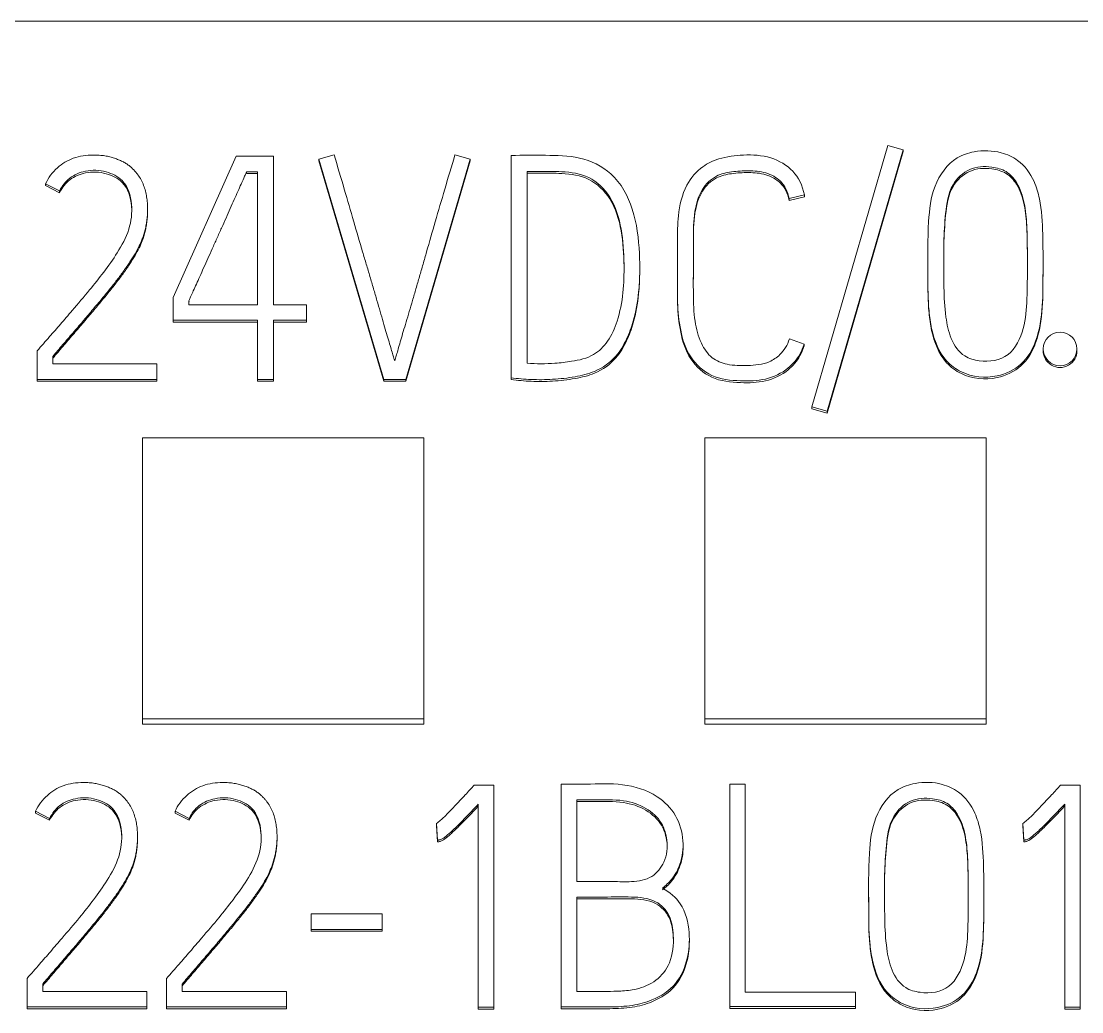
# Model space of a CAD drawing. Header units: millimetres. Extents: x 4134 to 7422, y 1400 to 3585.
# Drawn here: x 6054.18 to 6061.73, y 3365.74 to 3372.78 of the extents above; entities that cross this region are included whole.
import ezdxf

# ---------------------------------------------------------------- set-up
doc = ezdxf.new("R2010")
doc.units = ezdxf.units.MM
doc.layers.add('000-PI-Oprema', color=30, linetype='Continuous', lineweight=5)

# ---------------------------------------------------------------- blocks, each defined once
blk = doc.blocks.new('S7-1500 DQ HF - 6ES7522-1BL01-0AB0')
at = {"layer": '000-PI-Oprema', "color": 0, "linetype": 'ByBlock', "lineweight": 0}
for p, q in [((29.8, 147), (5, 147)), ((17.7, 146.1164), (17.1608, 144.2564)), ((17.8088, 146.0856), (17.7, 146.1164)), ((13.0665, 146.0393), (12.6182, 145.0356)), ((13.3306, 146.0393), (13.0665, 146.0393)), ((13.3306, 144.9828), (13.3306, 146.0393)), ((13.7633, 146.0503), (13.6545, 146.0195)), ((14.7308, 146.0195), (14.6221, 146.0503)), ((15.0215, 146.0437), (15.0215, 144.4633)), ((17.2695, 144.2256), (17.8088, 146.0856)), ((17.2695, 144.2129), (17.8088, 146.0729)), ((17.8088, 146.0856), (17.8088, 146.0729)), ((13.6545, 146.0195), (14.1161, 144.4523)), ((13.6545, 146.0195), (13.6545, 146.0068)), ((13.6545, 146.0068), (14.1161, 144.4396)), ((14.2715, 144.4523), (14.7308, 146.0195)), ((14.2715, 144.4396), (14.7308, 146.0068)), ((14.7308, 146.0195), (14.7308, 146.0068)), ((13.1397, 145.9293), (13.1397, 145.9166)), ((13.1397, 145.9293), (13.2174, 145.9293)), ((13.1397, 145.9166), (13.2174, 145.9166)), ((13.2174, 145.9293), (13.2174, 144.9828)), ((15.1347, 145.9315), (15.1347, 144.5668)), ((11.7106, 145.8434), (11.7106, 145.8307)), ((11.8104, 145.7928), (11.7106, 145.8434)), ((11.8104, 145.7801), (11.7106, 145.8307)), ((11.8104, 145.7928), (11.8104, 145.7801)), ((17.1075, 145.7642), (16.9988, 145.7378)), ((17.1075, 145.7515), (16.9988, 145.7251)), ((16.9988, 145.7378), (16.9988, 145.7251)), ((17.1075, 145.7642), (17.1075, 145.7515)), ((12.4362, 145.6512), (12.4362, 145.6639)), ((16.2043, 145.4028), (16.2043, 145.3901)), ((16.2045, 145.2677), (16.2045, 145.2804)), ((17.9849, 145.3324), (17.9849, 145.3197)), ((18.8041, 145.2887), (18.8041, 145.3014)), ((15.936, 145.2259), (15.936, 145.2386)), ((16.2035, 145.1028), (16.2035, 145.0901)), ((12.6182, 145.0356), (12.6182, 144.8727)), ((12.7292, 144.9828), (12.7292, 145.0114)), ((12.7292, 144.9987), (12.7325, 145.0058)), ((13.2174, 144.9828), (12.7292, 144.9828)), ((13.5658, 144.9828), (13.3306, 144.9828)), ((13.5658, 144.8727), (13.5658, 144.9828)), ((12.6182, 144.8727), (12.6182, 144.86)), ((12.6182, 144.8727), (13.2174, 144.8727)), ((12.6182, 144.86), (13.2174, 144.86)), ((13.2174, 144.8727), (13.2174, 144.4523)), ((13.3306, 144.4523), (13.3306, 144.8727)), ((13.3306, 144.8727), (13.5658, 144.8727)), ((13.3306, 144.86), (13.5658, 144.86)), ((13.5658, 144.8727), (13.5658, 144.86)), ((17.001, 144.7406), (17.1053, 144.7032)), ((17.1053, 144.7032), (17.1053, 144.6905)), ((18.8052, 144.6689), (18.8052, 144.6562)), ((19.0456, 144.6562), (19.0456, 144.6689)), ((11.6507, 144.4523), (11.6507, 144.6548)), ((11.7616, 144.6152), (11.7616, 144.5624)), ((11.7616, 144.5624), (12.5028, 144.5624)), ((12.5028, 144.5624), (12.5028, 144.4523)), ((11.6507, 144.4523), (11.6507, 144.4396)), ((12.5028, 144.4523), (11.6507, 144.4523)), ((12.5028, 144.4523), (12.5028, 144.4396)), ((13.2174, 144.4523), (13.3306, 144.4523)), ((13.2174, 144.4523), (13.2174, 144.4396)), ((13.3306, 144.4523), (13.3306, 144.4396)), ((14.1161, 144.4523), (14.2715, 144.4523)), ((14.1161, 144.4523), (14.1161, 144.4396)), ((14.2715, 144.4523), (14.2715, 144.4396)), ((15.0215, 144.4633), (15.0215, 144.4506)), ((12.5028, 144.4396), (11.6507, 144.4396)), ((13.2174, 144.4396), (13.3306, 144.4396)), ((14.1161, 144.4396), (14.2715, 144.4396)), ((17.1608, 144.2564), (17.2695, 144.2256)), ((17.1608, 144.2564), (17.1608, 144.2437)), ((17.1608, 144.2437), (17.2695, 144.2129)), ((17.2695, 144.2256), (17.2695, 144.2129)), ((12.4, 144.0355), (12.4, 142.0368)), ((14.4, 144.0355), (12.4, 144.0355)), ((14.4, 142.0368), (14.4, 144.0355)), ((16.4, 144.0355), (16.4, 142.0368)), ((18.4, 144.0355), (16.4, 144.0355)), ((18.4, 142.0368), (18.4, 144.0355)), ((12.4, 142.0368), (14.4, 142.0368)), ((12.4, 142.0368), (12.4, 141.9987)), ((14.4, 142.0368), (14.4, 141.9987)), ((16.4, 142.0368), (16.4, 141.9987)), ((16.4, 142.0368), (18.4, 142.0368)), ((18.4, 142.0368), (18.4, 141.9987)), ((12.4, 141.9987), (14.4, 141.9987)), ((16.4, 141.9987), (18.4, 141.9987)), ((14.7593, 141.567), (14.8991, 141.567)), ((14.8991, 141.567), (14.8991, 139.9865)), ((15.3762, 139.9887), (15.3762, 141.5736)), ((16.5758, 141.5736), (16.5758, 139.9909)), ((16.6868, 141.5736), (16.5758, 141.5736)), ((16.6868, 140.0925), (16.6868, 141.5736)), ((18.9293, 141.567), (19.0691, 141.567)), ((19.0691, 141.567), (19.0691, 139.9865)), ((14.7881, 139.9865), (14.7881, 141.4305)), ((15.4894, 141.4613), (15.4894, 140.8802)), ((18.9581, 139.9865), (18.9581, 141.4305)), ((11.6392, 141.3799), (11.6392, 141.3672)), ((11.739, 141.3292), (11.6392, 141.3799)), ((11.739, 141.3165), (11.6392, 141.3672)), ((12.6311, 141.3799), (12.6311, 141.3672)), ((12.731, 141.3292), (12.6311, 141.3799)), ((12.731, 141.3165), (12.6311, 141.3672)), ((11.739, 141.3292), (11.739, 141.3165)), ((12.731, 141.3292), (12.731, 141.3165)), ((14.4905, 141.2923), (14.4905, 141.2796)), ((14.4974, 141.1752), (14.4905, 141.2923)), ((14.4974, 141.1625), (14.4905, 141.2796)), ((18.6605, 141.2923), (18.6605, 141.2796)), ((18.6674, 141.1752), (18.6605, 141.2923)), ((18.6674, 141.1625), (18.6605, 141.2796)), ((12.3648, 141.1877), (12.3648, 141.2004)), ((13.3568, 141.1877), (13.3568, 141.2004)), ((14.4974, 141.1752), (14.4974, 141.1625)), ((16.2443, 141.1253), (16.2443, 141.1461)), ((18.6674, 141.1752), (18.6674, 141.1625)), ((17.5639, 140.8397), (17.5639, 140.827)), ((15.4894, 140.7702), (15.4894, 140.0988)), ((18.3832, 140.7961), (18.3832, 140.8088)), ((13.5987, 140.6513), (13.5987, 140.539)), ((14.1046, 140.6513), (13.5987, 140.6513)), ((14.1046, 140.539), (14.1046, 140.6513)), ((13.5987, 140.539), (13.5987, 140.5263)), ((13.5987, 140.539), (14.1046, 140.539)), ((13.5987, 140.5263), (14.1046, 140.5263)), ((14.1046, 140.539), (14.1046, 140.5263)), ((16.2889, 140.4533), (16.2889, 140.466)), ((11.5792, 139.9887), (11.5792, 140.1912)), ((11.6902, 140.1516), (11.6902, 140.0988)), ((12.5712, 139.9887), (12.5712, 140.1912)), ((12.6822, 140.1516), (12.6822, 140.0988)), ((11.6902, 140.0988), (12.4314, 140.0988)), ((12.4314, 140.0988), (12.4314, 139.9887)), ((12.6822, 140.0988), (13.4233, 140.0988)), ((13.4233, 140.0988), (13.4233, 139.9887)), ((17.4701, 140.0925), (16.6868, 140.0925)), ((17.4701, 139.9909), (17.4701, 140.0925)), ((16.5758, 139.9909), (16.5758, 139.9782)), ((16.5758, 139.9909), (17.4701, 139.9909)), ((17.4701, 139.9909), (17.4701, 139.9782)), ((11.5792, 139.9887), (11.5792, 139.976)), ((12.4314, 139.9887), (11.5792, 139.9887)), ((12.4314, 139.976), (11.5792, 139.976)), ((12.4314, 139.9887), (12.4314, 139.976)), ((12.5712, 139.9887), (12.5712, 139.976)), ((13.4233, 139.9887), (12.5712, 139.9887)), ((13.4233, 139.976), (12.5712, 139.976)), ((13.4233, 139.9887), (13.4233, 139.976)), ((14.8991, 139.9865), (14.7881, 139.9865)), ((14.7881, 139.9865), (14.7881, 139.9738)), ((14.8991, 139.9738), (14.7881, 139.9738)), ((14.8991, 139.9865), (14.8991, 139.9738)), ((15.3762, 139.9887), (15.3762, 139.976)), ((16.5758, 139.9782), (17.4701, 139.9782)), ((18.9581, 139.9865), (18.9581, 139.9738)), ((19.0691, 139.9865), (18.9581, 139.9865)), ((19.0691, 139.9738), (18.9581, 139.9738)), ((19.0691, 139.9865), (19.0691, 139.9738))]:
    blk.add_line(p, q, dxfattribs=at)
blk.add_ellipse((18.9254, 144.6689), major_axis=(-0.1202, 0), ratio=0.991902, dxfattribs=at)
blk.add_ellipse((18.9254, 144.6562), major_axis=(-0.1202, 0), ratio=0.991902, start_param=0, end_param=3.141593, dxfattribs=at)
for points, knots in [([(11.7106, 145.8434), (11.7302, 145.8864), (11.7863, 145.9616), (11.9082, 146.036), (12.0164, 146.0498), (12.0917, 146.0472), (12.1311, 146.043), (12.1671, 146.0356), (12.1998, 146.0259), (12.2299, 146.015), (12.2573, 146.0026), (12.2819, 145.9887), (12.3039, 145.9737), (12.323, 145.9573), (12.3396, 145.9405), (12.3545, 145.9241), (12.3723, 145.9016), (12.3908, 145.8714), (12.4088, 145.8327), (12.4214, 145.7918), (12.4298, 145.75), (12.4351, 145.7076), (12.4367, 145.6667), (12.4355, 145.6273), (12.4322, 145.5898), (12.4267, 145.5531), (12.4192, 145.5176), (12.41, 145.4837), (12.3965, 145.4448), (12.3767, 145.3986), (12.3471, 145.344), (12.3101, 145.2854), (12.2665, 145.2232), (12.2172, 145.1571), (12.1624, 145.088), (12.1029, 145.0156), (12.0396, 144.94), (11.9729, 144.8619), (11.9036, 144.7815), (11.833, 144.6989), (11.7856, 144.6433), (11.7616, 144.6152)], [0, 0, 0, 0, 0.061339, 0.118477, 0.180647, 0.199061, 0.216082, 0.231833, 0.246526, 0.260308, 0.273254, 0.285426, 0.29689, 0.307753, 0.31802, 0.327627, 0.336606, 0.355189, 0.37361, 0.392165, 0.410785, 0.42927, 0.447741, 0.464235, 0.480574, 0.496814, 0.51268, 0.527892, 0.542508, 0.566365, 0.593275, 0.623397, 0.656474, 0.692185, 0.730563, 0.771282, 0.814001, 0.858722, 0.904903, 0.951996, 1, 1, 1, 1]), ([(14.1938, 144.5844), (14.1917, 144.5908), (14.1863, 144.6077), (14.1768, 144.6393), (14.164, 144.6822), (14.1485, 144.7348), (14.1307, 144.7953), (14.1111, 144.8626), (14.0897, 144.9361), (14.0668, 145.0149), (14.0426, 145.0982), (14.0175, 145.1843), (13.9916, 145.2716), (13.9523, 145.4013), (13.901, 145.5792), (13.8335, 145.8095), (13.787, 145.9683), (13.7633, 146.0503)], [0, 0, 0, 0, 0.013272, 0.034859, 0.06476, 0.101229, 0.142516, 0.188621, 0.238884, 0.292645, 0.349905, 0.409112, 0.468717, 0.528719, 0.675164, 0.832258, 1, 1, 1, 1]), ([(14.6221, 146.0503), (14.5977, 145.9684), (14.5508, 145.8096), (14.4834, 145.5793), (14.4322, 145.4015), (14.3951, 145.2715), (14.3699, 145.1842), (14.345, 145.0982), (14.3207, 145.0149), (14.2974, 144.936), (14.2754, 144.8627), (14.2552, 144.7954), (14.2374, 144.7349), (14.2224, 144.6823), (14.2103, 144.6393), (14.2011, 144.6077), (14.1959, 144.5908), (14.1938, 144.5844)], [0, 0, 0, 0, 0.167989, 0.325145, 0.471471, 0.531274, 0.590769, 0.649955, 0.70726, 0.76111, 0.811506, 0.857719, 0.899023, 0.935417, 0.96522, 0.986746, 1, 1, 1, 1]), ([(15.0215, 144.4633), (15.0688, 144.4573), (15.1669, 144.4492), (15.3193, 144.4499), (15.471, 144.4675), (15.6317, 144.5048), (15.7664, 144.5994), (15.8453, 144.7353), (15.9009, 144.8887), (15.937, 145.0939), (15.9382, 145.3622), (15.9055, 145.6575), (15.7631, 145.9253), (15.5125, 146.0447), (15.2647, 146.0454), (15.103, 146.0481), (15.0215, 146.0437)], [0, 0, 0, 0, 0.048928, 0.10152, 0.156673, 0.206259, 0.270351, 0.31956, 0.366981, 0.439378, 0.534587, 0.645045, 0.746603, 0.832762, 0.916147, 1, 1, 1, 1]), ([(17.1053, 144.7032), (17.0979, 144.678), (17.0716, 144.615), (16.9857, 144.5142), (16.8329, 144.4427), (16.6434, 144.4383), (16.4434, 144.4586), (16.2817, 144.6042), (16.2203, 144.8002), (16.2009, 145.0088), (16.2054, 145.2201), (16.2036, 145.4251), (16.2062, 145.6302), (16.2488, 145.8245), (16.3656, 145.9653), (16.5131, 146.0326), (16.6795, 146.0533), (16.8669, 146.0443), (17.0412, 145.9418), (17.093, 145.8323), (17.1075, 145.7642)], [0, 0, 0, 0, 0.023749, 0.063372, 0.118592, 0.172501, 0.236244, 0.297229, 0.359591, 0.421629, 0.490644, 0.554667, 0.610982, 0.680492, 0.733777, 0.772528, 0.826559, 0.886213, 0.942216, 1, 1, 1, 1]), ([(18.3149, 146.0707), (18.2724, 146.0629), (18.1485, 146.0223), (18.0143, 145.8303), (17.9821, 145.5326), (17.9861, 145.2362), (17.9855, 144.981), (18.0149, 144.771), (18.0755, 144.606), (18.2568, 144.4715), (18.4595, 144.4532), (18.6628, 144.548), (18.7731, 144.7415), (18.8043, 144.9751), (18.8038, 145.2296), (18.8048, 145.4839), (18.7929, 145.6966), (18.7406, 145.8819), (18.6488, 146.0078), (18.489, 146.0802), (18.3786, 146.0824), (18.3149, 146.0707)], [0, 0, 0, 0, 0.03125, 0.09375, 0.15625, 0.25, 0.3125, 0.34375, 0.40625, 0.4375, 0.5, 0.546875, 0.59375, 0.65625, 0.71875, 0.78125, 0.84375, 0.875, 0.921875, 0.953125, 1, 1, 1, 1]), ([(18.5409, 145.9299), (18.5109, 145.9482), (18.4226, 145.9711), (18.2767, 145.9633), (18.1345, 145.8291), (18.1091, 145.6303), (18.096, 145.4239), (18.099, 145.2463), (18.0988, 145.0713), (18.1077, 144.9128), (18.1411, 144.7401), (18.225, 144.6152), (18.3851, 144.5698), (18.5767, 144.5974), (18.6779, 144.8179), (18.6934, 145.0551), (18.6934, 145.3035), (18.6916, 145.5311), (18.6762, 145.7067), (18.6327, 145.8425), (18.5709, 145.9115), (18.5409, 145.9299)], [0, 0, 0, 0, 0.03125, 0.078125, 0.125, 0.1875, 0.25, 0.3125, 0.34375, 0.40625, 0.453125, 0.5, 0.53125, 0.59375, 0.65625, 0.71875, 0.8125, 0.875, 0.921875, 0.96875, 1, 1, 1, 1]), ([(18.5409, 145.9172), (18.5109, 145.9355), (18.4226, 145.9584), (18.2767, 145.9506), (18.1345, 145.8164), (18.1091, 145.6176), (18.0987, 145.4539), (18.098, 145.357), (18.098, 145.3303)], [0, 0, 0, 0, 0.114194, 0.285486, 0.456777, 0.685166, 0.913555, 1, 1, 1, 1]), ([(11.6507, 144.6548), (11.6802, 144.6888), (11.7354, 144.7521), (11.8187, 144.8475), (11.9136, 144.958), (12.0179, 145.0799), (12.1262, 145.2161), (12.2267, 145.3554), (12.3118, 145.5147), (12.3353, 145.6969), (12.2835, 145.8682), (12.1374, 145.9395), (12.0015, 145.9452), (11.877, 145.8922), (11.8291, 145.8304), (11.8104, 145.7928)], [0, 0, 0, 0, 0.068794, 0.128406, 0.193582, 0.291346, 0.373604, 0.45943, 0.554437, 0.645803, 0.738171, 0.803969, 0.878932, 0.940491, 1, 1, 1, 1]), ([(12.3237, 145.6464), (12.3237, 145.6592), (12.3203, 145.7337), (12.2835, 145.8555), (12.1374, 145.9268), (12.0015, 145.9325), (11.877, 145.8795), (11.8291, 145.8177), (11.8104, 145.7801)], [0, 0, 0, 0, 0.051721, 0.299015, 0.475174, 0.675868, 0.840679, 1, 1, 1, 1]), ([(12.7292, 145.0114), (12.7307, 145.0146), (12.7359, 145.0257), (12.7465, 145.0492), (12.7629, 145.0852), (12.7838, 145.1315), (12.8082, 145.1858), (12.8354, 145.2465), (12.8648, 145.3124), (12.8963, 145.3824), (12.9289, 145.455), (12.9618, 145.528), (12.9936, 145.5992), (13.0237, 145.6669), (13.0516, 145.7301), (13.0772, 145.7877), (13.0995, 145.8381), (13.1176, 145.8791), (13.1306, 145.9084), (13.1373, 145.9237), (13.1397, 145.9293)], [0, 0, 0, 0, 0.010734, 0.036404, 0.077011, 0.128795, 0.187998, 0.254619, 0.326966, 0.403344, 0.483752, 0.564544, 0.642072, 0.716335, 0.785641, 0.848294, 0.904294, 0.950045, 0.981947, 1, 1, 1, 1]), ([(15.1347, 144.5668), (15.2012, 144.5622), (15.3071, 144.5624), (15.4655, 144.5807), (15.607, 144.6115), (15.7196, 144.7245), (15.7862, 144.8802), (15.8224, 145.0667), (15.8269, 145.2874), (15.8137, 145.5187), (15.7467, 145.7462), (15.5851, 145.9068), (15.393, 145.9334), (15.2462, 145.9311), (15.1639, 145.9316), (15.1347, 145.9315)], [0, 0, 0, 0, 0.085013, 0.135874, 0.205821, 0.265138, 0.333279, 0.422662, 0.50952, 0.618636, 0.722487, 0.80996, 0.894466, 0.962458, 1, 1, 1, 1]), ([(15.8245, 145.2212), (15.8245, 145.2333), (15.8237, 145.3297), (15.8137, 145.506), (15.7467, 145.7335), (15.5851, 145.8941), (15.393, 145.9207), (15.2462, 145.9184), (15.1639, 145.9189), (15.1347, 145.9188)], [0, 0, 0, 0, 0.030851, 0.246457, 0.451657, 0.624495, 0.791473, 0.92582, 1, 1, 1, 1]), ([(16.9988, 145.7378), (16.9885, 145.789), (16.952, 145.8651), (16.8329, 145.9299), (16.7108, 145.9384), (16.5925, 145.9319), (16.4692, 145.9046), (16.3648, 145.8013), (16.3195, 145.6353), (16.3169, 145.454), (16.3179, 145.2583), (16.3163, 145.065), (16.3214, 144.8754), (16.3618, 144.7172), (16.4406, 144.5995), (16.5671, 144.5498), (16.7061, 144.5496), (16.8408, 144.5594), (16.9486, 144.6335), (16.9862, 144.6956), (17.001, 144.7406)], [0, 0, 0, 0, 0.052928, 0.097969, 0.144851, 0.190624, 0.232935, 0.284925, 0.348337, 0.424764, 0.49245, 0.572241, 0.64631, 0.708712, 0.757514, 0.801091, 0.856423, 0.915681, 0.949914, 1, 1, 1, 1]), ([(16.9988, 145.7251), (16.9885, 145.7763), (16.952, 145.8524), (16.8329, 145.9172), (16.7108, 145.9257), (16.5925, 145.9192), (16.4692, 145.8919), (16.3648, 145.7886), (16.3195, 145.6226), (16.3169, 145.4413), (16.3178, 145.2705), (16.3172, 145.1667), (16.3172, 145.1219)], [0, 0, 0, 0, 0.097342, 0.180178, 0.266401, 0.350584, 0.428399, 0.524015, 0.640638, 0.781197, 0.905681, 1, 1, 1, 1]), ([(18.6932, 145.243), (18.6932, 145.2705), (18.6928, 145.3685), (18.6916, 145.5184), (18.6762, 145.694), (18.6327, 145.8298), (18.5709, 145.8988), (18.5409, 145.9172)], [0, 0, 0, 0, 0.115044, 0.410029, 0.631268, 0.852507, 1, 1, 1, 1]), ([(12.4362, 145.6529), (12.4362, 145.6527), (12.4363, 145.6399), (12.4355, 145.6146), (12.4322, 145.5771), (12.4267, 145.5404), (12.4192, 145.5049), (12.41, 145.471), (12.3965, 145.4321), (12.3767, 145.3859), (12.3471, 145.3313), (12.3101, 145.2727), (12.2665, 145.2105), (12.2172, 145.1444), (12.1624, 145.0753), (12.1029, 145.0029), (12.0396, 144.9273), (11.9729, 144.8492), (11.9036, 144.7688), (11.833, 144.6862), (11.7856, 144.6306), (11.7616, 144.6025)], [0, 0, 0, 0, 0.000351, 0.030208, 0.059783, 0.089178, 0.117897, 0.145433, 0.17189, 0.215074, 0.263783, 0.318309, 0.378181, 0.442821, 0.512289, 0.585996, 0.663321, 0.744272, 0.827864, 0.913107, 1, 1, 1, 1]), ([(17.9849, 145.3196), (17.9849, 145.2734), (17.9859, 145.1423), (17.9855, 144.9683), (18.0149, 144.7583), (18.0755, 144.5933), (18.2568, 144.4588), (18.4595, 144.4405), (18.6628, 144.5353), (18.7731, 144.7288), (18.8043, 144.9624), (18.8039, 145.1561), (18.8041, 145.2648), (18.8041, 145.2887)], [0, 0, 0, 0, 0.065476, 0.18556, 0.245602, 0.365686, 0.425728, 0.545812, 0.635875, 0.725938, 0.846022, 0.966106, 1, 1, 1, 1]), ([(15.0215, 144.4506), (15.0688, 144.4446), (15.1669, 144.4365), (15.3193, 144.4372), (15.471, 144.4548), (15.6317, 144.4921), (15.7664, 144.5867), (15.8453, 144.7226), (15.9009, 144.876), (15.9307, 145.0453), (15.936, 145.1705), (15.936, 145.226)], [0, 0, 0, 0, 0.098443, 0.204258, 0.315227, 0.414995, 0.543949, 0.642959, 0.738369, 0.884032, 1, 1, 1, 1]), ([(17.1053, 144.6905), (17.0979, 144.6653), (17.0716, 144.6023), (16.9857, 144.5015), (16.8329, 144.43), (16.6434, 144.4256), (16.4434, 144.4459), (16.2817, 144.5915), (16.2203, 144.7875), (16.2047, 144.9554), (16.2035, 145.0563), (16.2035, 145.0901)], [0, 0, 0, 0, 0.052439, 0.139927, 0.261857, 0.380889, 0.521635, 0.656293, 0.793992, 0.930972, 1, 1, 1, 1]), ([(11.6392, 141.3799), (11.6587, 141.4229), (11.7149, 141.498), (11.8368, 141.5724), (11.945, 141.5863), (12.0203, 141.5837), (12.0597, 141.5795), (12.0956, 141.5721), (12.1284, 141.5624), (12.1585, 141.5515), (12.1858, 141.539), (12.2105, 141.5252), (12.2325, 141.5102), (12.2515, 141.4938), (12.2682, 141.477), (12.2831, 141.4605), (12.3008, 141.4381), (12.3194, 141.4079), (12.3374, 141.3691), (12.35, 141.3283), (12.3584, 141.2864), (12.3637, 141.2441), (12.3653, 141.2031), (12.3641, 141.1638), (12.3608, 141.1263), (12.3552, 141.0895), (12.3478, 141.054), (12.3386, 141.0202), (12.325, 140.9813), (12.3053, 140.9351), (12.2757, 140.8804), (12.2386, 140.8219), (12.195, 140.7596), (12.1458, 140.6935), (12.0909, 140.6244), (12.0314, 140.5521), (11.9682, 140.4765), (11.9014, 140.3984), (11.8322, 140.3179), (11.7616, 140.2354), (11.7141, 140.1797), (11.6902, 140.1516)], [0, 0, 0, 0, 0.061339, 0.118477, 0.180647, 0.199061, 0.216082, 0.231833, 0.246526, 0.260308, 0.273254, 0.285426, 0.29689, 0.307753, 0.31802, 0.327627, 0.336606, 0.355189, 0.37361, 0.392165, 0.410785, 0.42927, 0.447741, 0.464235, 0.480574, 0.496814, 0.51268, 0.527892, 0.542508, 0.566365, 0.593275, 0.623397, 0.656474, 0.692185, 0.730563, 0.771282, 0.814001, 0.858722, 0.904903, 0.951996, 1, 1, 1, 1]), ([(12.6311, 141.3799), (12.6507, 141.4229), (12.7068, 141.498), (12.8287, 141.5724), (12.9369, 141.5863), (13.0122, 141.5837), (13.0516, 141.5795), (13.0876, 141.5721), (13.1204, 141.5624), (13.1504, 141.5515), (13.1778, 141.539), (13.2024, 141.5252), (13.2244, 141.5102), (13.2435, 141.4938), (13.2601, 141.477), (13.275, 141.4605), (13.2928, 141.4381), (13.3113, 141.4079), (13.3294, 141.3691), (13.3419, 141.3283), (13.3504, 141.2864), (13.3556, 141.2441), (13.3572, 141.2031), (13.356, 141.1638), (13.3527, 141.1263), (13.3472, 141.0895), (13.3397, 141.054), (13.3305, 141.0202), (13.317, 140.9813), (13.2973, 140.9351), (13.2676, 140.8804), (13.2306, 140.8219), (13.187, 140.7596), (13.1378, 140.6935), (13.0829, 140.6244), (13.0234, 140.5521), (12.9602, 140.4765), (12.8934, 140.3984), (12.8242, 140.3179), (12.7535, 140.2354), (12.7061, 140.1797), (12.6822, 140.1516)], [0, 0, 0, 0, 0.061339, 0.118477, 0.180647, 0.199061, 0.216082, 0.231833, 0.246526, 0.260308, 0.273254, 0.285426, 0.29689, 0.307753, 0.31802, 0.327627, 0.336606, 0.355189, 0.37361, 0.392165, 0.410785, 0.42927, 0.447741, 0.464235, 0.480574, 0.496814, 0.51268, 0.527892, 0.542508, 0.566365, 0.593275, 0.623397, 0.656474, 0.692185, 0.730563, 0.771282, 0.814001, 0.858722, 0.904903, 0.951996, 1, 1, 1, 1]), ([(15.3762, 141.5736), (15.4354, 141.574), (15.5813, 141.5712), (15.8142, 141.5848), (16.0489, 141.5128), (16.204, 141.3574), (16.2542, 141.1772), (16.2362, 141.0151), (16.1732, 140.9008), (16.1219, 140.8522), (16.0974, 140.834)], [0, 0, 0, 0, 0.121799, 0.300471, 0.478612, 0.608153, 0.736749, 0.853072, 0.938599, 1, 1, 1, 1]), ([(17.8939, 141.578), (17.8515, 141.5703), (17.7275, 141.5296), (17.5934, 141.3377), (17.5611, 141.0399), (17.5651, 140.7435), (17.5645, 140.4884), (17.594, 140.2784), (17.6545, 140.1133), (17.8358, 139.9789), (18.0386, 139.9606), (18.2419, 140.0553), (18.3522, 140.2488), (18.3834, 140.4825), (18.3828, 140.737), (18.3838, 140.9913), (18.372, 141.204), (18.3196, 141.3893), (18.2278, 141.5151), (18.068, 141.5876), (17.9576, 141.5897), (17.8939, 141.578)], [0, 0, 0, 0, 0.03125, 0.09375, 0.15625, 0.25, 0.3125, 0.34375, 0.40625, 0.4375, 0.5, 0.546875, 0.59375, 0.65625, 0.71875, 0.78125, 0.84375, 0.875, 0.921875, 0.953125, 1, 1, 1, 1]), ([(14.4905, 141.2923), (14.5096, 141.3082), (14.5546, 141.3475), (14.6213, 141.4173), (14.6921, 141.4925), (14.7381, 141.5433), (14.7593, 141.567)], [0, 0, 0, 0, 0.194145, 0.465142, 0.75263, 1, 1, 1, 1]), ([(18.6605, 141.2923), (18.6796, 141.3082), (18.7246, 141.3475), (18.7913, 141.4173), (18.8621, 141.4925), (18.9081, 141.5433), (18.9293, 141.567)], [0, 0, 0, 0, 0.194145, 0.465142, 0.75263, 1, 1, 1, 1]), ([(11.5792, 140.1912), (11.6088, 140.2252), (11.6639, 140.2886), (11.7473, 140.384), (11.8422, 140.4944), (11.9465, 140.6163), (12.0548, 140.7525), (12.1552, 140.8918), (12.2404, 141.0511), (12.2639, 141.2333), (12.2121, 141.4047), (12.066, 141.4759), (11.9301, 141.4816), (11.8056, 141.4287), (11.7576, 141.3669), (11.739, 141.3292)], [0, 0, 0, 0, 0.068794, 0.128406, 0.193582, 0.291346, 0.373604, 0.45943, 0.554437, 0.645803, 0.738171, 0.803969, 0.878932, 0.940491, 1, 1, 1, 1]), ([(12.2523, 141.1829), (12.2523, 141.1957), (12.2489, 141.2701), (12.2121, 141.392), (12.066, 141.4632), (11.9301, 141.4689), (11.8056, 141.416), (11.7576, 141.3542), (11.739, 141.3165)], [0, 0, 0, 0, 0.051721, 0.299015, 0.475174, 0.675868, 0.840679, 1, 1, 1, 1]), ([(12.5712, 140.1912), (12.6008, 140.2252), (12.6559, 140.2886), (12.7393, 140.384), (12.8341, 140.4944), (12.9384, 140.6163), (13.0467, 140.7525), (13.1472, 140.8918), (13.2323, 141.0511), (13.2558, 141.2333), (13.204, 141.4047), (13.058, 141.4759), (12.9221, 141.4816), (12.7975, 141.4287), (12.7496, 141.3669), (12.731, 141.3292)], [0, 0, 0, 0, 0.068794, 0.128406, 0.193582, 0.291346, 0.373604, 0.45943, 0.554437, 0.645803, 0.738171, 0.803969, 0.878932, 0.940491, 1, 1, 1, 1]), ([(13.2443, 141.1829), (13.2442, 141.1957), (13.2409, 141.2701), (13.204, 141.392), (13.058, 141.4632), (12.9221, 141.4689), (12.7975, 141.416), (12.7496, 141.3542), (12.731, 141.3165)], [0, 0, 0, 0, 0.051721, 0.299015, 0.475174, 0.675868, 0.840679, 1, 1, 1, 1]), ([(14.7881, 141.4305), (14.7702, 141.4114), (14.737, 141.3762), (14.6909, 141.3281), (14.6518, 141.2885), (14.6189, 141.2564), (14.5912, 141.2306), (14.5681, 141.2105), (14.549, 141.1957), (14.534, 141.1854), (14.5219, 141.1796), (14.5122, 141.1772), (14.5044, 141.1756), (14.4996, 141.1752), (14.4974, 141.1752)], [0, 0, 0, 0, 0.200504, 0.370797, 0.510902, 0.6264, 0.722885, 0.800448, 0.861213, 0.907383, 0.939504, 0.963232, 0.983337, 1, 1, 1, 1]), ([(15.4894, 140.8802), (15.5376, 140.8802), (15.6229, 140.8799), (15.7527, 140.8812), (15.882, 140.8756), (16.0264, 140.8988), (16.1248, 141.0221), (16.14, 141.1654), (16.0967, 141.3081), (15.9813, 141.4134), (15.8079, 141.4682), (15.6398, 141.4598), (15.5297, 141.4618), (15.4894, 141.4613)], [0, 0, 0, 0, 0.089881, 0.159215, 0.241238, 0.333496, 0.41712, 0.515535, 0.593949, 0.688978, 0.794399, 0.924872, 1, 1, 1, 1]), ([(16.1316, 141.1242), (16.1315, 141.1369), (16.1281, 141.192), (16.0967, 141.2954), (15.9813, 141.4007), (15.8079, 141.4555), (15.6398, 141.4471), (15.5297, 141.4491), (15.4894, 141.4486)], [0, 0, 0, 0, 0.046506, 0.200835, 0.387866, 0.595348, 0.852137, 1, 1, 1, 1]), ([(18.12, 141.4372), (18.09, 141.4556), (18.0016, 141.4785), (17.8557, 141.4706), (17.7135, 141.3364), (17.6882, 141.1376), (17.675, 140.9312), (17.678, 140.7537), (17.6778, 140.5786), (17.6868, 140.4201), (17.7202, 140.2475), (17.8041, 140.1226), (17.9641, 140.0772), (18.1557, 140.1047), (18.2569, 140.3252), (18.2725, 140.5625), (18.2725, 140.8109), (18.2707, 141.0384), (18.2552, 141.2141), (18.2117, 141.3498), (18.15, 141.4188), (18.12, 141.4372)], [0, 0, 0, 0, 0.03125, 0.078125, 0.125, 0.1875, 0.25, 0.3125, 0.34375, 0.40625, 0.453125, 0.5, 0.53125, 0.59375, 0.65625, 0.71875, 0.8125, 0.875, 0.921875, 0.96875, 1, 1, 1, 1]), ([(18.12, 141.4245), (18.09, 141.4429), (18.0016, 141.4658), (17.8557, 141.4579), (17.7135, 141.3237), (17.6882, 141.1249), (17.6777, 140.9613), (17.677, 140.8643), (17.677, 140.8376)], [0, 0, 0, 0, 0.114194, 0.285486, 0.456777, 0.685166, 0.913555, 1, 1, 1, 1]), ([(18.2722, 140.7503), (18.2722, 140.7778), (18.2719, 140.8759), (18.2707, 141.0257), (18.2552, 141.2014), (18.2117, 141.3371), (18.15, 141.4061), (18.12, 141.4245)], [0, 0, 0, 0, 0.115044, 0.410029, 0.631268, 0.852507, 1, 1, 1, 1]), ([(18.9581, 141.4305), (18.9402, 141.4114), (18.907, 141.3762), (18.8609, 141.3281), (18.8218, 141.2885), (18.7889, 141.2564), (18.7612, 141.2306), (18.7381, 141.2105), (18.719, 141.1957), (18.704, 141.1854), (18.6919, 141.1796), (18.6822, 141.1772), (18.6744, 141.1756), (18.6696, 141.1752), (18.6674, 141.1752)], [0, 0, 0, 0, 0.200504, 0.370797, 0.510902, 0.6264, 0.722885, 0.800448, 0.861213, 0.907383, 0.939504, 0.963232, 0.983337, 1, 1, 1, 1]), ([(14.7881, 141.4178), (14.7702, 141.3987), (14.737, 141.3635), (14.6909, 141.3154), (14.6518, 141.2758), (14.6189, 141.2437), (14.5912, 141.2179), (14.5681, 141.1978), (14.549, 141.183), (14.534, 141.1727), (14.5219, 141.1669), (14.5122, 141.1645), (14.5044, 141.1629), (14.4996, 141.1625), (14.4974, 141.1625)], [0, 0, 0, 0, 0.200504, 0.370797, 0.510902, 0.6264, 0.722885, 0.800448, 0.861213, 0.907383, 0.939504, 0.963232, 0.983337, 1, 1, 1, 1]), ([(18.9581, 141.4178), (18.9402, 141.3987), (18.907, 141.3635), (18.8609, 141.3154), (18.8218, 141.2758), (18.7889, 141.2437), (18.7612, 141.2179), (18.7381, 141.1978), (18.719, 141.183), (18.704, 141.1727), (18.6919, 141.1669), (18.6822, 141.1645), (18.6744, 141.1629), (18.6696, 141.1625), (18.6674, 141.1625)], [0, 0, 0, 0, 0.200504, 0.370797, 0.510902, 0.6264, 0.722885, 0.800448, 0.861213, 0.907383, 0.939504, 0.963232, 0.983337, 1, 1, 1, 1]), ([(12.3648, 141.1893), (12.3648, 141.1892), (12.3648, 141.1764), (12.3641, 141.1511), (12.3608, 141.1136), (12.3552, 141.0768), (12.3478, 141.0413), (12.3386, 141.0075), (12.325, 140.9686), (12.3053, 140.9224), (12.2757, 140.8677), (12.2386, 140.8092), (12.195, 140.7469), (12.1458, 140.6808), (12.0909, 140.6117), (12.0314, 140.5394), (11.9682, 140.4638), (11.9014, 140.3857), (11.8322, 140.3052), (11.7616, 140.2227), (11.7141, 140.167), (11.6902, 140.1389)], [0, 0, 0, 0, 0.000351, 0.030208, 0.059783, 0.089178, 0.117897, 0.145433, 0.17189, 0.215074, 0.263783, 0.318309, 0.378181, 0.442821, 0.512289, 0.585996, 0.663321, 0.744272, 0.827864, 0.913107, 1, 1, 1, 1]), ([(13.3568, 141.1893), (13.3568, 141.1892), (13.3568, 141.1764), (13.356, 141.1511), (13.3527, 141.1136), (13.3472, 141.0768), (13.3397, 141.0413), (13.3305, 141.0075), (13.317, 140.9686), (13.2973, 140.9224), (13.2676, 140.8677), (13.2306, 140.8092), (13.187, 140.7469), (13.1378, 140.6808), (13.0829, 140.6117), (13.0234, 140.5394), (12.9602, 140.4638), (12.8934, 140.3857), (12.8242, 140.3052), (12.7535, 140.2227), (12.7061, 140.167), (12.6822, 140.1389)], [0, 0, 0, 0, 0.000351, 0.030208, 0.059783, 0.089178, 0.117897, 0.145433, 0.17189, 0.215074, 0.263783, 0.318309, 0.378181, 0.442821, 0.512289, 0.585996, 0.663321, 0.744272, 0.827864, 0.913107, 1, 1, 1, 1]), ([(16.2443, 141.1277), (16.2445, 141.0812), (16.2312, 140.9934), (16.1732, 140.8881), (16.1219, 140.8395), (16.0974, 140.8213)], [0, 0, 0, 0, 0.39415, 0.746816, 1, 1, 1, 1]), ([(16.0974, 140.834), (16.1509, 140.8041), (16.249, 140.7222), (16.2967, 140.525), (16.2834, 140.3278), (16.2042, 140.1406), (16.0442, 140.0369), (15.8791, 139.9934), (15.7193, 139.9873), (15.5504, 139.9892), (15.4343, 139.9887), (15.3762, 139.9887)], [0, 0, 0, 0, 0.103943, 0.238103, 0.352261, 0.47238, 0.599265, 0.688206, 0.785795, 0.892897, 1, 1, 1, 1]), ([(17.5639, 140.8269), (17.5639, 140.7807), (17.5649, 140.6496), (17.5645, 140.4757), (17.594, 140.2657), (17.6545, 140.1006), (17.8358, 139.9662), (18.0386, 139.9479), (18.2419, 140.0426), (18.3522, 140.2361), (18.3834, 140.4698), (18.383, 140.6634), (18.3832, 140.7721), (18.3832, 140.796)], [0, 0, 0, 0, 0.065476, 0.18556, 0.245602, 0.365686, 0.425728, 0.545812, 0.635875, 0.725938, 0.846022, 0.966106, 1, 1, 1, 1]), ([(15.4894, 140.0988), (15.5286, 140.0986), (15.6323, 140.0993), (15.7732, 140.0972), (15.9255, 140.1131), (16.06, 140.1678), (16.1691, 140.3096), (16.1809, 140.4796), (16.1598, 140.641), (16.0463, 140.7612), (15.869, 140.7731), (15.6841, 140.7693), (15.5541, 140.7702), (15.4894, 140.7702)], [0, 0, 0, 0, 0.066156, 0.175169, 0.23737, 0.32413, 0.412445, 0.52466, 0.605148, 0.683631, 0.78156, 0.89078, 1, 1, 1, 1]), ([(16.1753, 140.4501), (16.1753, 140.4619), (16.1737, 140.522), (16.1598, 140.6283), (16.0463, 140.7485), (15.869, 140.7604), (15.6841, 140.7566), (15.5541, 140.7575), (15.4894, 140.7575)], [0, 0, 0, 0, 0.039686, 0.202294, 0.36085, 0.558693, 0.779347, 1, 1, 1, 1]), ([(16.2889, 140.4549), (16.289, 140.409), (16.2769, 140.2998), (16.2042, 140.1279), (16.0442, 140.0242), (15.8791, 139.9807), (15.7193, 139.9746), (15.5504, 139.9765), (15.4343, 139.976), (15.3762, 139.976)], [0, 0, 0, 0, 0.115677, 0.279669, 0.452899, 0.574324, 0.707557, 0.853779, 1, 1, 1, 1])]:
    blk.add_open_spline(points, degree=3, knots=knots, dxfattribs=at)

msp = doc.modelspace()

# ---------------------------------------------------------------- block references
at = {"layer": '000-PI-Oprema', "color": 0, "linetype": 'ByBlock', "lineweight": 0}
msp.add_blockref('S7-1500 DQ HF - 6ES7522-1BL01-0AB0', (6042.6477, 3225.7847), dxfattribs=at)

doc.saveas('drawing.dxf')
